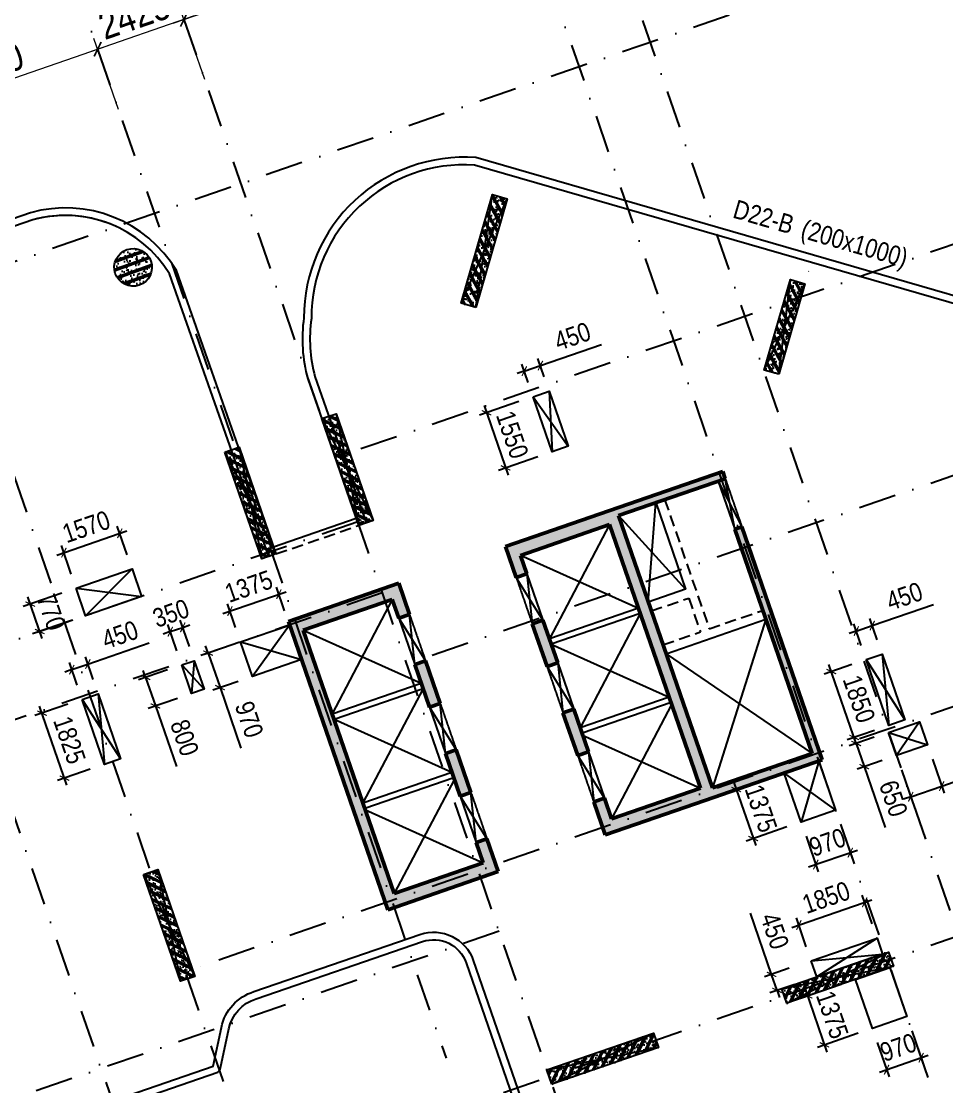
# Model space of a CAD drawing. Header units: millimetres. Extents: x -146681 to 1327256, y -72704 to 46237.
# Drawn here: x 469996 to 494563, y -8927 to 19365 of the extents above; entities that cross this region are included whole.
import ezdxf
from ezdxf.enums import TextEntityAlignment as Align

# ---------------------------------------------------------------- set-up
doc = ezdxf.new("R2010")
doc.units = ezdxf.units.MM
doc.header["$MEASUREMENT"] = 0
doc.linetypes.add('DASHDOT', pattern=[1, 0.5, -0.25, 0, -0.25])
doc.linetypes.add('DASHED', pattern=[4.5, 3, -1.5])
for name, color, linetype in [('ccu11-Khuat', 9, 'DASHED'), ('ccu11-Manh', 8, 'Continuous'), ('ccu11-Thay', 7, 'Continuous'), ('ccu12-Manh', 8, 'Continuous'), ('ccu12-Text', 31, 'Continuous'), ('KC2-DIM', 251, 'Continuous'), ('KT-Luoi truc South Tower', 8, 'DASHDOT'), ('Xref_ST_MBDV Cot vach 30.7.2022|Xref_ST_MBDV Cot vach 30.7.2022|Xref_ST_MBDV Cot vach 30.7.2022|Xref_ST_MBDV Cot vach 30.7.2022|ccu12-Hatch', 250, 'Continuous'), ('Xref_ST_MBDV Cot vach 30.7.2022|Xref_ST_MBDV Cot vach 30.7.2022|Xref_ST_MBDV Cot vach 30.7.2022|Xref_ST_MBDV Cot vach 30.7.2022|KC-Betong', 6, 'Continuous')]:
    doc.layers.add(name, color=color, linetype=linetype)
for name, color, linetype, lineweight in [('ccu12-Tencaukien', 9, 'Continuous', 15), ('KT-Kich thuoc', 159, 'Continuous', 18), ('xref.asix of  podium$0$xref.asix of  podium$0$ST_MBDV Cot vach 220805$0$KT-Net cot vach', 6, 'Continuous', 50)]:
    doc.layers.add(name, color=color, linetype=linetype, lineweight=lineweight)
doc.styles.add('Arial Narrow', font='ARIALN.TTF')
doc.dimstyles.new('ccu12-200', dxfattribs={"dimscale": 200, "dimtxt": 2.5, "dimasz": 1, "dimexe": 1, "dimexo": 2, "dimgap": 1, "dimtad": 1, "dimdec": 0, "dimdsep": 46, "dimtxsty": 'Arial Narrow', "dimblk": 'ARCHTICK', "dimcen": -1, "dimdle": 1, "dimclrd": 256, "dimclre": 256, "dimclrt": 3, "dimadec": 0, "dimazin": 2, "dimtfac": 0.1, "dimtdec": 0, "dimtmove": 0, "dimatfit": 1, "dimldrblk": 'ARCHTICK', "dimfxl": 1, "dimtvp": 0.833333, "dimtolj": 1, "dimtzin": 12, "dimarcsym": 0})
doc.dimstyles.new('CCU_1-300', dxfattribs={"dimscale": 300, "dimtxt": 2.5, "dimasz": 1, "dimexe": 1, "dimexo": 2, "dimgap": 0.5, "dimtad": 1, "dimdec": 0, "dimdsep": 46, "dimtxsty": 'Arial Narrow', "dimblk": 'ARCHTICK', "dimcen": -1, "dimdle": 1, "dimclrd": 256, "dimclre": 256, "dimclrt": 3, "dimadec": 0, "dimazin": 2, "dimtfac": 0.1, "dimtdec": 0, "dimtix": 1, "dimtmove": 2, "dimatfit": 1, "dimfxl": 1, "dimtvp": 0.833333, "dimtolj": 1, "dimtzin": 12, "dimarcsym": 0})
pattern_1 = [(50, (-550, 3050), (286.904, -25.101), [30, -330]), (355, (-550, 3050), (-55.5, 300.877), [24, -264]), (100.451, (-526.1, 3047.9), (231.404, 275.776), [25.496, -280.457]), (46.184, (-550, 3130), (426.896, -66.208), [45, -495]), (96.636, (-514.43, 3124.5), (373.865, 389.647), [38.244, -420.685]), (351.184, (-550, 3130), (373.865, 389.65), [36, -396]), (21, (-510, 3110), (238.763, -161.048), [30, -330]), (326, (-510, 3110), (97.326, 290.06), [24, -264]), (71.451, (-490.1, 3096.58), (336.09, 129.012), [25.496, -280.457]), (37.5, (-550, 3050), (4.864, 133.1575), [0, -260.8, 0, -268, 0, -265]), (7.5, (-550, 3050), (105.228, 157.7647), [0, -152.8, 0, -254.8, 0, -101]), (327.5, (-639.2, 3050), (213.529, -9.022), [0, -100, 0, -312, 0, -414]), (317.5, (-679.2, 3050), (233.274, 40.042), [0, -130, 0, -207.2, 0, -294]), (45, (-550, 3050), (-120.208, 120.208), []), (45, (-550, 3099), (-120.208, 120.208), [])]

# ---------------------------------------------------------------- blocks, each defined once
blk = doc.blocks.new('_ArchTick')
at = {"color": 0, "const_width": 0.15}
blk.add_lwpolyline([(-0.5, -0.5), (0.5, 0.5)], dxfattribs=at)
blk = doc.blocks.new('*D491')
at = {"layer": 'Defpoints', "color": 0, "transparency": 16777216}
for p in [(-74037, 58259), (-73290, 56094), (-78772, 54201)]:
    blk.add_point(p, dxfattribs=at)
at = {"layer": 'KT-Kich thuoc', "lineweight": -2, "transparency": 16777216}
for p, q in [((-79803, 56269), (-73754, 58357)), ((-73486, 56661), (-74135, 58543)), ((-78968, 54768), (-79618, 56650))]:
    blk.add_line(p, q, dxfattribs=at)
for p, xscale, yscale, zscale, rotation in [((-74037, 58259), 300, 300, 300, 19.04713796427213), ((-79520, 56366), 300.0000000000001, 300.0000000000001, 300.0000000000001, 199.0471379642721)]:
    blk.add_blockref('_ArchTick', p, dxfattribs=dict(at, xscale=xscale, yscale=yscale, zscale=zscale, rotation=rotation))
at = {"layer": 'KT-Kich thuoc', "color": 3, "transparency": 16777216, "insert": (-76953, 57817), "char_height": 750, "attachment_point": 5, "rotation": 19.0471, "style": 'Arial Narrow'}
blk.add_mtext('\\A1;5800', dxfattribs=at)
blk = doc.blocks.new('*D492')
at = {"layer": 'Defpoints', "color": 0, "transparency": 16777216}
for p in [(-71745, 59051), (-70998, 56885), (-73290, 56094)]:
    blk.add_point(p, dxfattribs=at)
at = {"layer": 'KT-Kich thuoc', "lineweight": -2, "transparency": 16777216}
for p, q in [((-74321, 58161), (-71462, 59149)), ((-71193, 57452), (-71843, 59334)), ((-73486, 56661), (-74135, 58543))]:
    blk.add_line(p, q, dxfattribs=at)
for p, xscale, yscale, zscale, rotation in [((-71745, 59051), 300, 300, 300, 19.04713796427213), ((-74037, 58259), 300.0000000000001, 300.0000000000001, 300.0000000000001, 199.0471379642721)]:
    blk.add_blockref('_ArchTick', p, dxfattribs=dict(at, xscale=xscale, yscale=yscale, zscale=zscale, rotation=rotation))
at = {"layer": 'KT-Kich thuoc', "color": 3, "transparency": 16777216, "insert": (-73065, 59159), "char_height": 750, "attachment_point": 5, "rotation": 19.0471, "style": 'Arial Narrow'}
blk.add_mtext('\\A1;2425', dxfattribs=at)
blk = doc.blocks.new('*D493')
at = {"layer": 'Defpoints', "color": 0, "transparency": 16777216}
for p in [(-62765, 62151), (-62018, 59985), (-70998, 56885)]:
    blk.add_point(p, dxfattribs=at)
at = {"layer": 'KT-Kich thuoc', "lineweight": -2, "transparency": 16777216}
for p, q in [((-72029, 58953), (-62482, 62249)), ((-62214, 60553), (-62863, 62435)), ((-71193, 57452), (-71843, 59334))]:
    blk.add_line(p, q, dxfattribs=at)
for p, xscale, yscale, zscale, rotation in [((-62765, 62151), 300, 300, 300, 19.04713796427213), ((-71745, 59051), 300.0000000000001, 300.0000000000001, 300.0000000000001, 199.0471379642721)]:
    blk.add_blockref('_ArchTick', p, dxfattribs=dict(at, xscale=xscale, yscale=yscale, zscale=zscale, rotation=rotation))
at = {"layer": 'KT-Kich thuoc', "color": 3, "transparency": 16777216, "insert": (-67429, 61105), "char_height": 750, "attachment_point": 5, "rotation": 19.0471, "style": 'Arial Narrow'}
blk.add_mtext('\\A1;9500', dxfattribs=at)
blk = doc.blocks.new('*D157')
at = {"layer": 'Defpoints', "color": 0, "transparency": 16777216}
for p in [(472611, 5768), (472937, 4821), (471453, 4309)]:
    blk.add_point(p, dxfattribs=at)
at = {"layer": 'KC2-DIM', "lineweight": -2, "transparency": 16777216}
for p, q in [((472807, 5199), (472545, 5957)), ((470937, 5190), (472800, 5833)), ((471323, 4687), (471061, 5444))]:
    blk.add_line(p, q, dxfattribs=at)
at = {"layer": 'KC2-DIM', "lineweight": -2, "transparency": 16777216, "xscale": 200, "yscale": 200, "zscale": 200}
for p, rotation in [((472611, 5768), 19.04713882331331), ((471126, 5255), 199.0471388233133)]:
    blk.add_blockref('_ArchTick', p, dxfattribs=dict(at, rotation=rotation))
at = {"layer": 'KC2-DIM', "color": 3, "transparency": 16777216, "insert": (471720, 5942), "char_height": 500, "attachment_point": 5, "rotation": 19.0471, "style": 'Arial Narrow'}
blk.add_mtext('\\A1;1570', dxfattribs=at)
blk = doc.blocks.new('*D158')
at = {"layer": 'Defpoints', "color": 0, "transparency": 16777216}
for p in [(471453, 4309), (470233, 3888), (471705, 3581)]:
    blk.add_point(p, dxfattribs=at)
at = {"layer": 'KC2-DIM', "lineweight": -2, "transparency": 16777216}
for p, q in [((471075, 4178), (470044, 3822)), ((470550, 2971), (470168, 4077)), ((471327, 3450), (470296, 3095))]:
    blk.add_line(p, q, dxfattribs=at)
at = {"layer": 'KC2-DIM', "lineweight": -2, "transparency": 16777216, "xscale": 200, "yscale": 200, "zscale": 200}
for p, rotation in [((470233, 3888), 109.0471379201577), ((470485, 3160), 289.0471379201578)]:
    blk.add_blockref('_ArchTick', p, dxfattribs=dict(at, rotation=rotation))
at = {"layer": 'KC2-DIM', "color": 3, "transparency": 16777216, "insert": (470789, 3672), "char_height": 500, "attachment_point": 5, "rotation": 289.0471, "style": 'Arial Narrow'}
blk.add_mtext('\\A1;770', dxfattribs=at)
blk = doc.blocks.new('*D159')
at = {"layer": 'Defpoints', "color": 0, "transparency": 16777216}
for p in [(471610, 1358), (470547, 991), (472205, -367)]:
    blk.add_point(p, dxfattribs=at)
at = {"layer": 'KC2-DIM', "lineweight": -2, "transparency": 16777216}
for p, q in [((471232, 1228), (470358, 926)), ((471208, -923), (470482, 1180)), ((471827, -497), (470954, -799))]:
    blk.add_line(p, q, dxfattribs=at)
at = {"layer": 'KC2-DIM', "lineweight": -2, "transparency": 16777216, "xscale": 200, "yscale": 200, "zscale": 200}
for p, rotation in [((470547, 991), 109.0471379537081), ((471143, -734), 289.0471379537081)]:
    blk.add_blockref('_ArchTick', p, dxfattribs=dict(at, rotation=rotation))
at = {"layer": 'KC2-DIM', "color": 3, "transparency": 16777216, "insert": (471275, 277), "char_height": 500, "attachment_point": 5, "rotation": 289.0471, "style": 'Arial Narrow'}
blk.add_mtext('\\A1;1825', dxfattribs=at)
blk = doc.blocks.new('*D160')
at = {"layer": 'Defpoints', "color": 0, "transparency": 16777216}
for p in [(471762, 2295), (472035, 1505), (471610, 1358)]:
    blk.add_point(p, dxfattribs=at)
at = {"layer": 'KC2-DIM', "lineweight": -2, "transparency": 16777216}
for p, q in [((471762, 2295), (473389, 2857)), ((471479, 1736), (471272, 2337)), ((471337, 2148), (471762, 2295)), ((471905, 1883), (471697, 2484)), ((471337, 2148), (471148, 2083))]:
    blk.add_line(p, q, dxfattribs=at)
at = {"layer": 'KC2-DIM', "lineweight": -2, "transparency": 16777216, "xscale": 200, "yscale": 200, "zscale": 200}
for p, rotation in [((471337, 2148), 19.04713795365346), ((471762, 2295), 199.0471379536534)]:
    blk.add_blockref('_ArchTick', p, dxfattribs=dict(at, rotation=rotation))
at = {"layer": 'KC2-DIM', "color": 3, "transparency": 16777216, "insert": (472616, 3072), "char_height": 500, "attachment_point": 5, "rotation": 19.0471, "style": 'Arial Narrow'}
blk.add_mtext('\\A1;450', dxfattribs=at)
blk = doc.blocks.new('*D161')
at = {"layer": 'Defpoints', "color": 0, "transparency": 16777216}
for p in [(474256, 2272), (474517, 1516), (473556, 1184)]:
    blk.add_point(p, dxfattribs=at)
at = {"layer": 'KC2-DIM', "lineweight": -2, "transparency": 16777216}
for p, q in [((473878, 2141), (473105, 1875)), ((473294, 1940), (473229, 2129)), ((473294, 1940), (473556, 1184)), ((474139, 1385), (473366, 1118)), ((473556, 1184), (474112, -428))]:
    blk.add_line(p, q, dxfattribs=at)
at = {"layer": 'KC2-DIM', "lineweight": -2, "transparency": 16777216, "xscale": 200, "yscale": 200, "zscale": 200}
for p, rotation in [((473294, 1940), 289.0471379535946), ((473556, 1184), 109.0471379535946)]:
    blk.add_blockref('_ArchTick', p, dxfattribs=dict(at, rotation=rotation))
at = {"layer": 'KC2-DIM', "color": 3, "transparency": 16777216, "insert": (474329, 338), "char_height": 500, "attachment_point": 5, "rotation": 289.0471, "style": 'Arial Narrow'}
blk.add_mtext('\\A1;800', dxfattribs=at)
blk = doc.blocks.new('*D162')
at = {"layer": 'Defpoints', "color": 0, "transparency": 16777216}
for p in [(474282, 3271), (474256, 2272), (474587, 2386)]:
    blk.add_point(p, dxfattribs=at)
at = {"layer": 'KC2-DIM', "lineweight": -2, "transparency": 16777216}
for p, q in [((474457, 2764), (474217, 3460)), ((473951, 3157), (473762, 3091)), ((474126, 2650), (473886, 3346)), ((473951, 3157), (474282, 3271)), ((474282, 3271), (474471, 3336))]:
    blk.add_line(p, q, dxfattribs=at)
at = {"layer": 'KC2-DIM', "lineweight": -2, "transparency": 16777216, "xscale": 200, "yscale": 200, "zscale": 200}
for p, rotation in [((474282, 3271), 199.0471379536453), ((473951, 3157), 19.04713795364531)]:
    blk.add_blockref('_ArchTick', p, dxfattribs=dict(at, rotation=rotation))
at = {"layer": 'KC2-DIM', "color": 3, "transparency": 16777216, "insert": (473968, 3644), "char_height": 500, "attachment_point": 5, "rotation": 19.0471, "style": 'Arial Narrow'}
blk.add_mtext('\\A1;350', dxfattribs=at)
blk = doc.blocks.new('*D163')
at = {"layer": 'Defpoints', "color": 0, "transparency": 16777216}
for p in [(476834, 4152), (477116, 3333), (475817, 2885)]:
    blk.add_point(p, dxfattribs=at)
at = {"layer": 'KC2-DIM', "lineweight": -2, "transparency": 16777216}
for p, q in [((476986, 3711), (476769, 4341)), ((475345, 3638), (477023, 4217)), ((475686, 3263), (475469, 3892))]:
    blk.add_line(p, q, dxfattribs=at)
at = {"layer": 'KC2-DIM', "lineweight": -2, "transparency": 16777216, "xscale": 200, "yscale": 200, "zscale": 200}
for p, rotation in [((476834, 4152), 19.04711306882188), ((475534, 3703), 199.0471130688219)]:
    blk.add_blockref('_ArchTick', p, dxfattribs=dict(at, rotation=rotation))
at = {"layer": 'KC2-DIM', "color": 3, "transparency": 16777216, "insert": (476035, 4358), "char_height": 500, "attachment_point": 5, "rotation": 19.0471, "style": 'Arial Narrow'}
blk.add_mtext('\\A1;1375', dxfattribs=at)
blk = doc.blocks.new('*D164')
at = {"layer": 'Defpoints', "color": 0, "transparency": 16777216}
for p in [(475817, 2885), (476133, 1968), (475271, 1670)]:
    blk.add_point(p, dxfattribs=at)
at = {"layer": 'KC2-DIM', "lineweight": -2, "transparency": 16777216}
for p, q in [((475439, 2754), (474766, 2522)), ((474955, 2587), (474890, 2776)), ((474955, 2587), (475271, 1670)), ((475755, 1837), (475082, 1605)), ((475271, 1670), (475828, 59))]:
    blk.add_line(p, q, dxfattribs=at)
at = {"layer": 'KC2-DIM', "lineweight": -2, "transparency": 16777216, "xscale": 200, "yscale": 200, "zscale": 200}
for p, rotation in [((474955, 2587), 289.0471379536544), ((475271, 1670), 109.0471379536544)]:
    blk.add_blockref('_ArchTick', p, dxfattribs=dict(at, rotation=rotation))
at = {"layer": 'KC2-DIM', "color": 3, "transparency": 16777216, "insert": (476045, 824), "char_height": 500, "attachment_point": 5, "rotation": 289.0471, "style": 'Arial Narrow'}
blk.add_mtext('\\A1;970', dxfattribs=at)
blk = doc.blocks.new('*D165')
at = {"layer": 'Defpoints', "color": 0, "transparency": 16777216}
for p in [(483776, 10221), (483584, 9396), (484010, 9543)]:
    blk.add_point(p, dxfattribs=at)
at = {"layer": 'KC2-DIM', "lineweight": -2, "transparency": 16777216}
for p, q in [((483776, 10221), (485402, 10783)), ((483454, 9774), (483285, 10264)), ((483350, 10075), (483776, 10221)), ((483879, 9921), (483710, 10410)), ((483350, 10075), (483161, 10009))]:
    blk.add_line(p, q, dxfattribs=at)
at = {"layer": 'KC2-DIM', "lineweight": -2, "transparency": 16777216, "xscale": 200, "yscale": 200, "zscale": 200}
for p, rotation in [((483350, 10075), 19.04713795400918), ((483776, 10221), 199.0471379540092)]:
    blk.add_blockref('_ArchTick', p, dxfattribs=dict(at, rotation=rotation))
at = {"layer": 'KC2-DIM', "color": 3, "transparency": 16777216, "insert": (484629, 10998), "char_height": 500, "attachment_point": 5, "rotation": 19.0471, "style": 'Arial Narrow'}
blk.add_mtext('\\A1;450', dxfattribs=at)
blk = doc.blocks.new('*D166')
at = {"layer": 'Defpoints', "color": 0, "transparency": 16777216}
for p in [(483584, 9396), (484090, 7931), (482853, 7504)]:
    blk.add_point(p, dxfattribs=at)
at = {"layer": 'KC2-DIM', "lineweight": -2, "transparency": 16777216}
for p, q in [((483206, 9266), (482158, 8904)), ((482282, 9158), (482918, 7315)), ((483712, 7801), (482664, 7439))]:
    blk.add_line(p, q, dxfattribs=at)
at = {"layer": 'KC2-DIM', "lineweight": -2, "transparency": 16777216, "xscale": 200, "yscale": 200, "zscale": 200}
for p, rotation in [((482347, 8969), 109.0471379540089), ((482853, 7504), 289.0471379540089)]:
    blk.add_blockref('_ArchTick', p, dxfattribs=dict(at, rotation=rotation))
at = {"layer": 'KC2-DIM', "color": 3, "transparency": 16777216, "insert": (483031, 8385), "char_height": 500, "attachment_point": 5, "rotation": 289.0471, "style": 'Arial Narrow'}
blk.add_mtext('\\A1;1550', dxfattribs=at)
blk = doc.blocks.new('*D167')
at = {"layer": 'Defpoints', "color": 0, "transparency": 16777216}
for p in [(492425, 2414), (491502, 2096), (493028, 665)]:
    blk.add_point(p, dxfattribs=at)
at = {"layer": 'KC2-DIM', "lineweight": -2, "transparency": 16777216}
for p, q in [((492047, 2284), (491313, 2030)), ((492171, 158), (491437, 2285)), ((492650, 535), (491917, 282))]:
    blk.add_line(p, q, dxfattribs=at)
at = {"layer": 'KC2-DIM', "lineweight": -2, "transparency": 16777216, "xscale": 200, "yscale": 200, "zscale": 200}
for p, rotation in [((491502, 2096), 109.0471379299585), ((492106, 347), 289.0471379299585)]:
    blk.add_blockref('_ArchTick', p, dxfattribs=dict(at, rotation=rotation))
at = {"layer": 'KC2-DIM', "color": 3, "transparency": 16777216, "insert": (492235, 1370), "char_height": 500, "attachment_point": 5, "rotation": 289.0471, "style": 'Arial Narrow'}
blk.add_mtext('\\A1;1850', dxfattribs=at)
blk = doc.blocks.new('*D168')
at = {"layer": 'Defpoints', "color": 0, "transparency": 16777216}
for p in [(493018, 482), (493230, -133), (492374, -428)]:
    blk.add_point(p, dxfattribs=at)
at = {"layer": 'KC2-DIM', "lineweight": -2, "transparency": 16777216}
for p, q in [((492640, 351), (491973, 121)), ((492162, 186), (492096, 375)), ((492162, 186), (492374, -428)), ((492852, -263), (492185, -493)), ((492374, -428), (492931, -2042))]:
    blk.add_line(p, q, dxfattribs=at)
at = {"layer": 'KC2-DIM', "lineweight": -2, "transparency": 16777216, "xscale": 200, "yscale": 200, "zscale": 200}
for p, rotation in [((492162, 186), 289.0471379537656), ((492374, -428), 109.0471379537655)]:
    blk.add_blockref('_ArchTick', p, dxfattribs=dict(at, rotation=rotation))
at = {"layer": 'KC2-DIM', "color": 3, "transparency": 16777216, "insert": (493148, -1275), "char_height": 500, "attachment_point": 5, "rotation": 289.0471, "style": 'Arial Narrow'}
blk.add_mtext('\\A1;650', dxfattribs=at)
blk = doc.blocks.new('*D169')
at = {"layer": 'Defpoints', "color": 0, "transparency": 16777216}
for p in [(492588, 3319), (492850, 2561), (492425, 2414)]:
    blk.add_point(p, dxfattribs=at)
at = {"layer": 'KC2-DIM', "lineweight": -2, "transparency": 16777216}
for p, q in [((492588, 3319), (494215, 3880)), ((492720, 2939), (492523, 3508)), ((492163, 3172), (491974, 3107)), ((492294, 2792), (492098, 3361)), ((492163, 3172), (492588, 3319))]:
    blk.add_line(p, q, dxfattribs=at)
at = {"layer": 'KC2-DIM', "lineweight": -2, "transparency": 16777216, "xscale": 200, "yscale": 200, "zscale": 200}
for p, rotation in [((492588, 3319), 199.0471379299622), ((492163, 3172), 19.04713792996225)]:
    blk.add_blockref('_ArchTick', p, dxfattribs=dict(at, rotation=rotation))
at = {"layer": 'KC2-DIM', "color": 3, "transparency": 16777216, "insert": (493442, 4095), "char_height": 500, "attachment_point": 5, "rotation": 19.0471, "style": 'Arial Narrow'}
blk.add_mtext('\\A1;450', dxfattribs=at)
blk = doc.blocks.new('*D170')
at = {"layer": 'Defpoints', "color": 0, "transparency": 16777216}
for p in [(494052, 151), (493230, -133), (494430, -944)]:
    blk.add_point(p, dxfattribs=at)
at = {"layer": 'KC2-DIM', "lineweight": -2, "transparency": 16777216}
for p, q in [((494183, -227), (494496, -1133)), ((493360, -511), (493673, -1417)), ((494430, -944), (496042, -388)), ((493608, -1228), (494430, -944)), ((493608, -1228), (493419, -1293))]:
    blk.add_line(p, q, dxfattribs=at)
at = {"layer": 'KC2-DIM', "lineweight": -2, "transparency": 16777216, "xscale": 200, "yscale": 200, "zscale": 200}
for p, rotation in [((494430, -944), 199.04713748354), ((493608, -1228), 19.04713748353999)]:
    blk.add_blockref('_ArchTick', p, dxfattribs=dict(at, rotation=rotation))
at = {"layer": 'KC2-DIM', "color": 3, "transparency": 16777216, "insert": (495277, -170), "char_height": 500, "attachment_point": 5, "rotation": 19.0471, "style": 'Arial Narrow'}
blk.add_mtext('\\A1;870', dxfattribs=at)
blk = doc.blocks.new('*D171')
at = {"layer": 'Defpoints', "color": 0, "transparency": 16777216}
for p in [(491614, -1582), (490698, -1899), (492004, -2711)]:
    blk.add_point(p, dxfattribs=at)
at = {"layer": 'KC2-DIM', "lineweight": -2, "transparency": 16777216}
for p, q in [((491745, -1960), (492070, -2900)), ((490828, -2277), (491153, -3217)), ((490898, -3093), (492193, -2646))]:
    blk.add_line(p, q, dxfattribs=at)
at = {"layer": 'KC2-DIM', "lineweight": -2, "transparency": 16777216, "xscale": 200, "yscale": 200, "zscale": 200}
for p, rotation in [((492004, -2711), 19.0471397056502), ((491087, -3028), 199.0471397056502)]:
    blk.add_blockref('_ArchTick', p, dxfattribs=dict(at, rotation=rotation))
at = {"layer": 'KC2-DIM', "color": 3, "transparency": 16777216, "insert": (491397, -2439), "char_height": 500, "attachment_point": 5, "rotation": 19.0471, "style": 'Arial Narrow'}
blk.add_mtext('\\A1;970', dxfattribs=at)
blk = doc.blocks.new('*D172')
at = {"layer": 'Defpoints', "color": 0, "transparency": 16777216}
for p in [(490249, -599), (490698, -1899), (489427, -2337)]:
    blk.add_point(p, dxfattribs=at)
at = {"layer": 'KC2-DIM', "lineweight": -2, "transparency": 16777216}
for p, q in [((489871, -729), (488789, -1103)), ((488913, -849), (489492, -2526)), ((490319, -2029), (489238, -2403))]:
    blk.add_line(p, q, dxfattribs=at)
at = {"layer": 'KC2-DIM', "lineweight": -2, "transparency": 16777216, "xscale": 200, "yscale": 200, "zscale": 200}
for p, rotation in [((488978, -1038), 109.0471397056493), ((489427, -2337), 289.0471397056494)]:
    blk.add_blockref('_ArchTick', p, dxfattribs=dict(at, rotation=rotation))
at = {"layer": 'KC2-DIM', "color": 3, "transparency": 16777216, "insert": (489633, -1539), "char_height": 500, "attachment_point": 5, "rotation": 289.0471, "style": 'Arial Narrow'}
blk.add_mtext('\\A1;1375', dxfattribs=at)
blk = doc.blocks.new('*D173')
at = {"layer": 'Defpoints', "color": 0, "transparency": 16777216}
for p in [(492386, -4032), (492715, -4984), (490966, -5588)]:
    blk.add_point(p, dxfattribs=at)
at = {"layer": 'KC2-DIM', "lineweight": -2, "transparency": 16777216}
for p, q in [((492584, -4606), (492321, -3843)), ((490449, -4701), (492575, -3967)), ((490836, -5210), (490572, -4447))]:
    blk.add_line(p, q, dxfattribs=at)
at = {"layer": 'KC2-DIM', "lineweight": -2, "transparency": 16777216, "xscale": 200, "yscale": 200, "zscale": 200}
for p, rotation in [((492386, -4032), 19.04713971614257), ((490638, -4636), 199.0471397161426)]:
    blk.add_blockref('_ArchTick', p, dxfattribs=dict(at, rotation=rotation))
at = {"layer": 'KC2-DIM', "color": 3, "transparency": 16777216, "insert": (491363, -3904), "char_height": 500, "attachment_point": 5, "rotation": 19.0471, "style": 'Arial Narrow'}
blk.add_mtext('\\A1;1850', dxfattribs=at)
blk = doc.blocks.new('*D174')
at = {"layer": 'Defpoints', "color": 0, "transparency": 16777216}
for p in [(490761, -5653), (489913, -5945), (490907, -6078)]:
    blk.add_point(p, dxfattribs=at)
at = {"layer": 'KC2-DIM', "lineweight": -2, "transparency": 16777216}
for p, q in [((489913, -5945), (489352, -4318)), ((490383, -5783), (489724, -6010)), ((490529, -6209), (489871, -6436)), ((490060, -6370), (489913, -5945)), ((490060, -6370), (490125, -6560))]:
    blk.add_line(p, q, dxfattribs=at)
at = {"layer": 'KC2-DIM', "lineweight": -2, "transparency": 16777216, "xscale": 200, "yscale": 200, "zscale": 200}
for p, rotation in [((489913, -5945), 289.0228909016397), ((490060, -6370), 109.0228909016397)]:
    blk.add_blockref('_ArchTick', p, dxfattribs=dict(at, rotation=rotation))
at = {"layer": 'KC2-DIM', "color": 3, "transparency": 16777216, "insert": (489998, -4794), "char_height": 500, "attachment_point": 5, "rotation": 289.0229, "style": 'Arial Narrow'}
blk.add_mtext('\\A1;450', dxfattribs=at)
blk = doc.blocks.new('*D175')
at = {"layer": 'Defpoints', "color": 0, "transparency": 16777216}
for p in [(492141, -6079), (492590, -7378), (491319, -7817)]:
    blk.add_point(p, dxfattribs=at)
at = {"layer": 'KC2-DIM', "lineweight": -2, "transparency": 16777216}
for p, q in [((491763, -6209), (490681, -6583)), ((490805, -6328), (491385, -8006)), ((492211, -7509), (491130, -7882))]:
    blk.add_line(p, q, dxfattribs=at)
at = {"layer": 'KC2-DIM', "lineweight": -2, "transparency": 16777216, "xscale": 200, "yscale": 200, "zscale": 200}
for p, rotation in [((490871, -6517), 109.0471386453418), ((491319, -7817), 289.0471386453418)]:
    blk.add_blockref('_ArchTick', p, dxfattribs=dict(at, rotation=rotation))
at = {"layer": 'KC2-DIM', "color": 3, "transparency": 16777216, "insert": (491525, -7019), "char_height": 500, "attachment_point": 5, "rotation": 289.0471, "style": 'Arial Narrow'}
blk.add_mtext('\\A1;1375', dxfattribs=at)
blk = doc.blocks.new('*D176')
at = {"layer": 'Defpoints', "color": 0, "transparency": 16777216}
for p in [(493506, -7062), (492590, -7378), (493885, -8157)]:
    blk.add_point(p, dxfattribs=at)
at = {"layer": 'KC2-DIM', "lineweight": -2, "transparency": 16777216}
for p, q in [((493637, -7440), (493950, -8346)), ((492720, -7757), (493033, -8663)), ((492779, -8539), (494074, -8092))]:
    blk.add_line(p, q, dxfattribs=at)
at = {"layer": 'KC2-DIM', "lineweight": -2, "transparency": 16777216, "xscale": 200, "yscale": 200, "zscale": 200}
for p, rotation in [((493885, -8157), 19.04713795377014), ((492968, -8474), 199.0471379537701)]:
    blk.add_blockref('_ArchTick', p, dxfattribs=dict(at, rotation=rotation))
at = {"layer": 'KC2-DIM', "color": 3, "transparency": 16777216, "insert": (493277, -7885), "char_height": 500, "attachment_point": 5, "rotation": 19.0471, "style": 'Arial Narrow'}
blk.add_mtext('\\A1;970', dxfattribs=at)
blk = doc.blocks.new('*U194')
at = {"layer": 'ccu12-Tencaukien', "color": 8, "ltscale": 10000}
blk.add_line((361, -155), (354, -155), dxfattribs=at)
at = {"layer": 'ccu12-Text', "color": 2, "style": 'Arial Narrow', "width": 0.8}
blk.add_attdef('SH', text='', height=300, dxfattribs=at).set_placement((276, 6), align=Align.BOTTOM_RIGHT)
at = {"layer": 'ccu12-Text', "color": 31, "style": 'Arial Narrow', "width": 0.8}
for tag, p in [('(', (508, -75)), ('KT', (633, -75)), (')', (963, -75))]:
    blk.add_attdef(tag, text='', height=250, dxfattribs=at).set_placement(p, align=Align.BOTTOM_LEFT)
blk = doc.blocks.new('*U321')
h = blk.add_hatch()
h.set_pattern_fill('VATLIEU04', color=250, scale=40, style=0, pattern_type=2)
h.set_pattern_definition(pattern_1)
h.paths.add_polyline_path([(-475, -475), (-75, -475), (-75, 2525), (-475, 2525)])
at = {"color": 6, "ltscale": 0.25}
blk.add_lwpolyline([(-475, -475), (-75, -475), (-75, 2525), (-475, 2525)], close=True, dxfattribs=at)
at = {"layer": 'Defpoints', "linetype": 'ByBlock', "ltscale": 30}
for p, q in [((-75, -475), (-475, 2525)), ((-475, -475), (-75, 2525))]:
    blk.add_line(p, q, dxfattribs=at)
blk = doc.blocks.new('*U44')
h = blk.add_hatch()
h.set_pattern_fill('VATLIEU04', color=250, scale=40, style=0, pattern_type=2)
h.set_pattern_definition([(50, (-550, 2550), (286.904, -25.1), [30, -330]), (355, (-550, 2550), (-55.5, 300.877), [24, -264]), (100.451, (-526.1, 2547.9), (231.404, 275.776), [25.496, -280.457]), (46.184, (-550, 2630), (426.896, -66.208), [45, -495]), (96.636, (-514.43, 2624.5), (373.865, 389.647), [38.244, -420.685]), (351.184, (-550, 2630), (373.865, 389.65), [36, -396]), (21, (-510, 2610), (238.763, -161.048), [30, -330]), (326, (-510, 2610), (97.326, 290.06), [24, -264]), (71.451, (-490.1, 2596.58), (336.09, 129.012), [25.496, -280.457]), (37.5, (-550, 2550), (4.864, 133.1575), [0, -260.8, 0, -268, 0, -265]), (7.5, (-550, 2550), (105.228, 157.765), [0, -152.8, 0, -254.8, 0, -101]), (327.5, (-639.2, 2550), (213.529, -9.022), [0, -100, 0, -312, 0, -414]), (317.5, (-679.2, 2550), (233.274, 40.042), [0, -130, 0, -207.2, 0, -294]), (45, (-550, 2550), (-120.208, 120.208), []), (45, (-550, 2599), (-120.208, 120.208), [])])
h.paths.add_polyline_path([(-475, -475), (-75, -475), (-75, 2025), (-475, 2025)])
at = {"color": 6, "ltscale": 0.25}
blk.add_lwpolyline([(-475, -475), (-75, -475), (-75, 2025), (-475, 2025)], close=True, dxfattribs=at)
at = {"layer": 'Defpoints', "linetype": 'ByBlock', "ltscale": 30}
for p, q in [((-75, -475), (-475, 2025)), ((-475, -475), (-75, 2025))]:
    blk.add_line(p, q, dxfattribs=at)
blk = doc.blocks.new('*U322')
h = blk.add_hatch()
h.set_pattern_fill('VATLIEU04', color=250, scale=40, style=0, pattern_type=2)
h.set_pattern_definition(pattern_1)
h.paths.add_polyline_path([(-475, -475), (-75, -475), (-75, 2525), (-475, 2525)])
at = {"color": 6, "ltscale": 0.25}
blk.add_lwpolyline([(-475, -475), (-75, -475), (-75, 2525), (-475, 2525)], close=True, dxfattribs=at)
at = {"layer": 'Defpoints', "linetype": 'ByBlock', "ltscale": 30}
for p, q in [((-75, -475), (-475, 2525)), ((-475, -475), (-75, 2525))]:
    blk.add_line(p, q, dxfattribs=at)
blk = doc.blocks.new('*U47')
h = blk.add_hatch()
h.set_pattern_fill('VATLIEU04', color=250, scale=40, style=0, pattern_type=2)
h.set_pattern_definition(pattern_1)
h.paths.add_polyline_path([(-475, -475), (-75, -475), (-75, 2525), (-475, 2525)])
at = {"color": 6, "ltscale": 0.25}
blk.add_lwpolyline([(-475, -475), (-75, -475), (-75, 2525), (-475, 2525)], close=True, dxfattribs=at)
at = {"layer": 'Defpoints', "linetype": 'ByBlock', "ltscale": 30}
for p, q in [((-75, -475), (-475, 2525)), ((-475, -475), (-75, 2525))]:
    blk.add_line(p, q, dxfattribs=at)
blk = doc.blocks.new('MBCV-T22')
at = {"layer": 'KC2-DIM'}
h = blk.add_hatch(dxfattribs=at)
h.set_pattern_fill('BT-01', color=256, scale=50, pattern_type=2)
h.set_pattern_definition([(50, (-1479148.05, -74195.07), (358.63009, -31.37607), [37.5, -412.5]), (355, (-1479148.05, -74195.07), (-69.37567, 376.09607), [30, -330]), (100.4514, (-1479118.16, -74197.68), (289.25469, 344.71977), [31.870095, -350.57106]), (46.1842, (-1479148.05, -74095.07), (533.62052, -82.75951), [56.25, -618.75]), (96.6356, (-1479103.6, -74101.96), (467.33135, 487.05894), [47.80514, -525.8565]), (351.1842, (-1479148.05, -74095.07), (467.33097, 487.0593), [45, -495]), (21, (-1479098.05, -74120.07), (298.453526, -201.309445), [37.5, -412.5]), (326, (-1479098.05, -74120.07), (121.65767, 362.57502), [30, -330]), (71.4514, (-1479073.18, -74136.84), (420.111314, 161.26525), [31.870095, -350.57106]), (37.5, (-1479148.05, -74195.07), (6.079928, 166.446927), [0, -326, 0, -335, 0, -331.25]), (7.5, (-1479148.05, -74195.07), (131.534769, 197.205856), [0, -191, 0, -318.5, 0, -126.25]), (327.5, (-1479259.55, -74195.07), (266.911218, -11.277436), [0, -125, 0, -390, 0, -517.5]), (317.5, (-1479309.55, -74195.07), (291.593085, 50.05249), [0, -162.5, 0, -259, 0, -367.5]), (45, (-1479148.05, -74195.07), (-150.26019, 150.26019), []), (45, (-1479148.05, -74133.82), (-150.26019, 150.26019), [])])
h.paths.add_polyline_path([(-54140, 20153), (-51304, 21132), (-51369, 21321), (-57136, 19330), (-56851, 18506), (-56567, 18604), (-56738, 19097), (-54375, 19913), (-52120, 13382), (-51960, 12918), (-54323, 12102), (-54511, 12649), (-54795, 12551), (-54492, 11674), (-51845, 12588), (-48726, 13664), (-50864, 19856), (-51053, 19791), (-48997, 13836), (-51643, 12922)])
h.paths.add_polyline_path([(-59972, 18354), (-62902, 17342), (-60259, 9686), (-57329, 10697), (-57631, 11572), (-57914, 11474), (-57727, 10930), (-60090, 10114), (-62505, 17109), (-60142, 17925), (-59970, 17429), (-59687, 17527)])
h.paths.add_polyline_path([(-59262, 16298), (-59546, 16200), (-59154, 15066), (-58871, 15164)], flags=17)
h.paths.add_polyline_path([(-58446, 13935), (-58730, 13837), (-58338, 12703), (-58055, 12800)], flags=17)
h.paths.add_polyline_path([(-55327, 15012), (-55611, 14914), (-55219, 13779), (-54936, 13877)], flags=17)
h.paths.add_polyline_path([(-56143, 17375), (-56427, 17277), (-56035, 16143), (-55751, 16240)], flags=17)
at = {"layer": 'Xref_ST_MBDV Cot vach 30.7.2022|Xref_ST_MBDV Cot vach 30.7.2022|Xref_ST_MBDV Cot vach 30.7.2022|Xref_ST_MBDV Cot vach 30.7.2022|ccu12-Hatch', "ltscale": 0.5}
h = blk.add_hatch(dxfattribs=at)
h.set_pattern_fill('VATLIEU04', color=256, scale=50, angle=335, pattern_type=2)
h.set_pattern_definition([(25, (78990.96, -12660.9), (311.76915, -180), [37.5, -412.5]), (330, (78990.96, -12660.9), (96.0694, 370.1782), [30, -330]), (75.4514, (79016.94, -12675.9), (407.83865, 190.1779), [31.8701, -350.57106]), (21.1842, (79033.22, -12570.3), (448.6488, -300.5234), [56.25, -618.75]), (71.6356, (79070.6, -12595.3), (629.386, 243.9225), [47.8051, -525.8565]), (326.1842, (79033.2, -12570.3), (629.3859, 243.923), [45, -495]), (356, (79067.97, -12614.07), (185.4137, -308.5802), [37.5, -412.5]), (301, (79067.97, -12614.07), (263.4901, 277.1898), [30, -330]), (46.4514, (79083.42, -12639.8), (448.9038, -31.3908), [31.8701, -350.57106]), (12.5, (78990.96, -12660.91), (75.8538, 148.28266), [0, -326, 0, -335, 0, -331.25]), (342.5, (78990.96, -12660.91), (202.55378, 123.1402), [0, -191, 0, -318.5, 0, -126.25]), (302.5, (78889.91, -12613.79), (237.13767, -123.02238), [0, -125, 0, -390, 0, -517.5]), (292.5, (78844.6, -12592.66), (285.42618, -77.8696), [0, -162.5, 0, -259, 0, -367.5]), (20, (78990.96, -12660.91), (-72.67928, 199.68468), []), (20, (79016.85, -12605.4), (-72.67928, 199.68468), [])])
edge = h.paths.add_edge_path()
edge.add_ellipse((-67023, 26744), major_axis=(-163, 473), ratio=1, start_angle=0, end_angle=360)
at = {"layer": 'ccu11-Khuat', "color": 6, "ltscale": 0.2}
for points in [[(-51304, 21132), (-50864, 19856)], [(-56851, 18506), (-56427, 17277)], [(-59687, 17527), (-59262, 16298)], [(-56035, 16143), (-55611, 14914)], [(-58871, 15164), (-58446, 13935)], [(-55219, 13779), (-54795, 12551)], [(-58055, 12800), (-57631, 11572)]]:
    blk.add_lwpolyline(points, dxfattribs=at)
at = {"layer": 'ccu11-Thay', "color": 6, "ltscale": 0.5}
for points in [[(-51493, 21067), (-51053, 19791)], [(-56567, 18604), (-56143, 17375)], [(-59970, 17429), (-59546, 16200)], [(-55751, 16240), (-55327, 15012)], [(-59154, 15066), (-58730, 13837)], [(-54936, 13877), (-54511, 12649)], [(-58338, 12703), (-57914, 11474)]]:
    blk.add_lwpolyline(points, dxfattribs=at)
at = {"layer": 'ccu12-Manh', "ltscale": 0.5}
for p, q in [((-51493, 21067), (-50864, 19856)), ((-51053, 19791), (-51304, 21132))]:
    blk.add_line(p, q, dxfattribs=at)
at = {"layer": 'KC2-DIM', "ltscale": 0.5}
for points in [[(-56143, 17375), (-56851, 18506)], [(-56567, 18604), (-56427, 17277)], [(-59970, 17429), (-59262, 16298)], [(-59546, 16200), (-59687, 17527)], [(-55327, 15012), (-56035, 16143)], [(-55751, 16240), (-55611, 14914)], [(-59154, 15066), (-58446, 13935)], [(-58730, 13837), (-58871, 15164)], [(-54936, 13877), (-54795, 12551)], [(-54511, 12649), (-55219, 13779)], [(-57914, 11474), (-58055, 12800)], [(-58338, 12703), (-57631, 11572)]]:
    blk.add_lwpolyline(points, dxfattribs=at)
at = {"layer": 'xref.asix of  podium$0$xref.asix of  podium$0$ST_MBDV Cot vach 220805$0$KT-Net cot vach', "extrusion": (-3.35283e-09, 1.99852e-08, 1)}
for p, q in [((-51369, 21321), (-57136, 19330)), ((-51304, 21132), (-54140, 20153)), ((-54140, 20153), (-51643, 12922)), ((-54375, 19913), (-56738, 19097)), ((-52120, 13382), (-54375, 19913)), ((-48726, 13664), (-50864, 19856)), ((-48997, 13836), (-51053, 19791)), ((-59972, 18354), (-62902, 17342)), ((-59687, 17527), (-59972, 18354)), ((-60142, 17925), (-62505, 17109)), ((-59970, 17429), (-60142, 17925)), ((-62902, 17342), (-60259, 9686)), ((-62505, 17109), (-60090, 10114)), ((-51845, 12588), (-48726, 13664)), ((-51643, 12922), (-48997, 13836)), ((-51960, 12918), (-52120, 13382)), ((-54323, 12102), (-51960, 12918)), ((-54795, 12551), (-54492, 11674)), ((-54511, 12649), (-54323, 12102)), ((-54492, 11674), (-51845, 12588)), ((-57727, 10930), (-57914, 11474)), ((-57329, 10697), (-57631, 11572)), ((-60090, 10114), (-57727, 10930)), ((-60259, 9686), (-57329, 10697))]:
    blk.add_line(p, q, dxfattribs=at)
at = {"layer": 'xref.asix of  podium$0$xref.asix of  podium$0$ST_MBDV Cot vach 220805$0$KT-Net cot vach', "color": 6, "extrusion": (-3.35283e-09, 1.99852e-08, 1)}
for p, q in [((-51304, 21132), (-51369, 21321)), ((-57136, 19330), (-56851, 18506)), ((-56738, 19097), (-56567, 18604)), ((-56427, 17277), (-56035, 16143)), ((-56143, 17375), (-55751, 16240)), ((-59154, 15066), (-59546, 16200)), ((-58871, 15164), (-59262, 16298)), ((-55327, 15012), (-54936, 13877)), ((-55611, 14914), (-55219, 13779)), ((-58055, 12800), (-58446, 13935)), ((-58338, 12703), (-58730, 13837))]:
    blk.add_line(p, q, dxfattribs=at)
at = {"layer": 'xref.asix of  podium$0$xref.asix of  podium$0$ST_MBDV Cot vach 220805$0$KT-Net cot vach', "color": 6}
for p, q in [((-51053, 19791), (-50864, 19856)), ((-56567, 18604), (-56851, 18506)), ((-59687, 17527), (-59970, 17429)), ((-56143, 17375), (-56427, 17277)), ((-59262, 16298), (-59546, 16200)), ((-55751, 16240), (-56035, 16143)), ((-58871, 15164), (-59154, 15066)), ((-55327, 15012), (-55611, 14914)), ((-58446, 13935), (-58730, 13837)), ((-54936, 13877), (-55219, 13779)), ((-58055, 12800), (-58338, 12703)), ((-57631, 11572), (-57914, 11474))]:
    blk.add_line(p, q, dxfattribs=at)
at = {"layer": 'xref.asix of  podium$0$xref.asix of  podium$0$ST_MBDV Cot vach 220805$0$KT-Net cot vach'}
blk.add_line((-54511, 12649), (-54795, 12551), dxfattribs=at)
at = {"layer": 'Xref_ST_MBDV Cot vach 30.7.2022|Xref_ST_MBDV Cot vach 30.7.2022|Xref_ST_MBDV Cot vach 30.7.2022|Xref_ST_MBDV Cot vach 30.7.2022|KC-Betong', "ltscale": 0.5}
blk.add_ellipse((-67023, 26744, 0), major_axis=(-163, 473), ratio=1, dxfattribs=at)
at = {"layer": 'Xref_ST_MBDV Cot vach 30.7.2022|Xref_ST_MBDV Cot vach 30.7.2022|Xref_ST_MBDV Cot vach 30.7.2022|Xref_ST_MBDV Cot vach 30.7.2022|KC-Betong', "linetype": 'ByBlock'}
for name, p, xscale, rotation in [('*U47', (-58253, 26271, 0), -1, 343.8836854960887), ('*U44', (-50206, 24496, 0), -1, 343.8836854960887), ('*U322', (-61407, 22434, 0), -1.000000000000001, 199.0471379540016), ('*U322', (-63983, 21545, 0), -1.000000000000001, 199.0471379540016), ('*U322', (-66140, 10327, 0), -1.000000000000001, 199.0471379540016), ('*U321', (-49376, 7810, 0), -0.9999999999999996, 289.0471379532163), ('*U321', (-55615, 5656, 0), -0.9999999999999996, 289.0471379532163)]:
    blk.add_blockref(name, p, dxfattribs=dict(at, xscale=xscale, rotation=rotation))
blk = doc.blocks.new('mbkc-t22')
blk.add_line((-26296, 27572), (-24098, 28331))
at = {"elevation": 0}
for points in [[(6200, 10700), (3064, 10700), (3074, 12373, 0.085159), (2784, 14138), (1049, 19152), (-3079, 31083, 0.260467), (-5870, 33557), (-20929, 37908, 0.435644), (-25490, 33654, 0.102481), (-25386, 32033), (-24080, 28306), (-24089, 28303)], [(6200, 10500), (2863, 10500), (2874, 12375, 0.085159), (2595, 14072), (860, 19087), (-3268, 31017, 0.260924), (-5919, 33363), (-20964, 37710, 0.435158), (-25290, 33640, 0.102973), (-25195, 32093), (-23835, 28211), (-24033, 28142)], [(-26286, 27544), (-26287, 27544), (-28875, 34908, 0.338337), (-32749, 36444), (-62185, 26289, 0.459457), (-64225, 21139), (-55456, 6813, 0.279689), (-50490, 5781), (-27772, 13619, 0.204279), (-27706, 13740), (-27482, 14770, -0.275412), (-26755, 15571), (-22342, 17089, -0.414195), (-21181, 16524), (-12852, -7567, 0.319754), (-8032, -11000), (37106, -11000, 0.36531), (42072, -6689, 0.102434), (42063, -5068), (39621, 6403, 0.132611), (38155, 9202, 0.066499), (37024, 10116, 0.137615), (34943, 10700), (9300, 10700)], [(-30467, 36077, 0.177931), (-32689, 36253), (-62119, 26100, 0.186797), (-64022, 24492)], [(-26231, 27383), (-26420, 27318), (-29057, 34822, 0.336124), (-32689, 36253), (-62119, 26100, 0.186797), (-64022, 24492, 0.186797)], [(-53502, 5908, 0.161195), (-50556, 5970), (-27901, 13786), (-27678, 14811, -0.274307), (-26816, 15761), (-22407, 17278, -0.414153), (-20992, 16589), (-12663, -7501, 0.319754), (-8032, -10800), (37104, -10800, 0.151467), (39864, -9900)], [(-53502, 5908, 0.161195), (-50556, 5970), (-27901, 13786), (-27678, 14811, -0.274307), (-26816, 15761), (-22407, 17278, -0.414153), (-20992, 16589), (-12663, -7501, 0.319754), (-8032, -10800), (37104, -10800, 0.151467), (39864, -9900, 0.151467)]]:
    blk.add_lwpolyline(points, format="xyb", dxfattribs=at)
at = {"ltscale": 0.5}
for points in [[(-16148, 28746), (-15355, 26449), (-16347, 26106)], [(-16608, 25942), (-18971, 25126)], [(-16559, 25800), (-18922, 24984)], [(-15874, 24735), (-13227, 25649)], [(-24738, 23138), (-22375, 23954)], [(-24689, 22996), (-22326, 23812)], [(-15792, 23579), (-18155, 22763)], [(-15743, 23437), (-18106, 22621)], [(-23922, 20775), (-21559, 21591)], [(-23873, 20633), (-21510, 21449)]]:
    blk.add_lwpolyline(points, dxfattribs=at)
at = {"layer": 'ccu11-Khuat', "ltscale": 100}
for p, q in [((-15912, 28827), (-14727, 25396)), ((-26230, 27383), (-24033, 28142))]:
    blk.add_line(p, q, dxfattribs=at)
for points in [[(-16266, 25870), (-15273, 26212), (-14963, 25314)], [(-14727, 25396), (-13309, 25885)], [(-15956, 24972), (-14963, 25314)]]:
    blk.add_lwpolyline(points, dxfattribs=at)
at = {"layer": 'ccu11-Manh'}
for p, q in [((-18977, 31707), (-18897, 30095)), ((-19403, 31560), (-18472, 30242)), ((-30050, 26985), (-31283, 25745)), ((-31534, 26473), (-29799, 26257)), ((-25871, 25497), (-26854, 24132)), ((-27170, 25049), (-25554, 24581)), ((-10137, 24725), (-9959, 22829)), ((-28731, 24436), (-28139, 23794)), ((-28400, 24550), (-28470, 23680)), ((-10562, 24578), (-9533, 22976)), ((-31377, 23522), (-30357, 21944)), ((-30952, 23669), (-30782, 21797)), ((-9147, 22930), (-9757, 22031)), ((-9969, 22646), (-8935, 22315)), ((-11821, 21882), (-12290, 20265)), ((-12738, 21565), (-11373, 20582)), ((-10272, 17180), (-11874, 16154)), ((-12021, 16576), (-10126, 16757))]:
    blk.add_line(p, q, dxfattribs=at)
for points in [[(-16347, 26106), (-16148, 28746)], [(-17140, 28403), (-15355, 26449)], [(-23142, 26175), (-24738, 23138)], [(-16559, 25800), (-18155, 22763)], [(-25505, 25359), (-22375, 23954)], [(-18922, 24984), (-15792, 23579)], [(-22326, 23812), (-23922, 20775)], [(-24689, 22996), (-21559, 21591)], [(-21494, 21402), (-23090, 18364)], [(-23857, 20586), (-20727, 19180)]]:
    blk.add_lwpolyline(points, dxfattribs=at)
at = {"layer": 'ccu11-Manh', "elevation": 0}
for points in [[(-17376, 28166), (-18972, 25129)], [(-19739, 27350), (-16609, 25944)], [(-15727, 23390), (-17323, 20352)], [(-18090, 22574), (-14960, 21168)]]:
    blk.add_lwpolyline(points, dxfattribs=at)
at = {"layer": 'ccu11-Thay', "elevation": 0}
for points in [[(-19403, 31560), (-18977, 31707), (-18472, 30242), (-18897, 30095), (-19403, 31560)], [(-31534, 26473), (-30050, 26985), (-29799, 26257), (-31283, 25745), (-31534, 26473)], [(-27170, 25049), (-25871, 25497), (-25554, 24581), (-26854, 24132), (-27169, 25049)], [(-10562, 24578), (-10137, 24725), (-9533, 22976), (-9959, 22829), (-10562, 24578)], [(-28731, 24436), (-28400, 24550), (-28139, 23794), (-28470, 23680), (-28731, 24436)], [(-31377, 23522), (-30952, 23669), (-30357, 21944), (-30782, 21797), (-31377, 23522)], [(-9969, 22646), (-9147, 22930), (-8935, 22315), (-9757, 22031), (-9969, 22646)], [(-12738, 21565), (-11821, 21882), (-11373, 20582), (-12290, 20265), (-12738, 21565)], [(-12021, 16576), (-10272, 17180), (-10126, 16757), (-11874, 16154), (-12020, 16576)], [(-10846, 16085), (-9930, 16402), (-9481, 15102), (-10398, 14785), (-10846, 16085)]]:
    blk.add_lwpolyline(points, dxfattribs=at)
at = {"layer": 'ccu12-Manh', "ltscale": 0.5}
for points in [[(-13227, 25649), (-14644, 21172)], [(-15874, 24736), (-11997, 22086)]]:
    blk.add_lwpolyline(points, dxfattribs=at)
blk.add_blockref('MBCV-T22', (37000, 8250))
blk = doc.blocks.new('Asix South Tower')
at = {"layer": 'KT-Luoi truc South Tower', "ltscale": 2000}
for p, q in [((-61527.4, 64693.7), (-45306.5, 17710.6)), ((-63417.9, 64041.1), (-47197, 17057.9)), ((-45928.1, 63080), (-113358.3, 39799.9)), ((-72397.8, 60940.8), (-54232.5, 8325.6)), ((-74690, 60149.4), (-64788, 31468.5)), ((-80172.4, 58256.6), (-62007.1, 5641.4)), ((-82960.9, 57293.9), (-64795.6, 4678.7)), ((-43415.2, 55801.6), (-67725.7, 47408.4)), ((-41522.4, 50319.2), (-65827.2, 41928)), ((-67132.6, 45709), (-110541.5, 30722.1)), ((-39629.6, 44836.7), (-71714.8, 33759.3)), ((-66479.9, 43818.5), (-109888.9, 28831.6)), ((-37736.8, 39354.3), (-105450.5, 15976.2)), ((-63379.6, 34838.6), (-106788.6, 19851.7))]:
    blk.add_line(p, q, dxfattribs=at)
at = {"layer": 'KT-Kich thuoc'}
for base, p1, p2, picture, middle in [((-62765.3, 62150.9), (-70997.6, 56885.2), (-62017.7, 59985.5), '*D493', (-67429.2, 61104.5)), ((-71745.2, 59050.6), (-73289.8, 56093.8), (-70997.6, 56885.2), '*D492', (-73065.2, 59158.7)), ((-74037.4, 58259.3), (-78772.3, 54201), (-73289.8, 56093.8), '*D491', (-76952.6, 57816.6))]:
    dim = blk.add_linear_dim(base=base, p1=p1, p2=p2, angle=19.04714, dimstyle='CCU_1-300', dxfattribs=at)
    dim.commit()
    dim.dimension.update_dxf_attribs({"geometry": picture, "text_midpoint": middle})

msp = doc.modelspace()

# ---------------------------------------------------------------- block references
msp.add_blockref('mbkc-t22', (502987.2, -22163.9))
at = {"layer": 'ccu12-Tencaukien', "extrusion": (1.49553e-07, -1.06322e-06, 1)}
ref = msp.add_blockref('*U194', (490547.1, 13340.8, 0.1), dxfattribs=dict(at, xscale=1.815893337873055, yscale=1.815893337873055, zscale=1.815893337873055, rotation=323.4206192105505))
ref.add_attrib('KT', '(200x1000)', dxfattribs={"color": 31, "extrusion": (1.49553e-07, -1.06322e-06, 1), "height": 500, "rotation": 343.88369, "style": 'Arial Narrow'}).set_placement((490615.4, 13483.9, 0.1), align=Align.BOTTOM_LEFT)
ref.add_attrib('SH', 'D22-B', dxfattribs={"color": 2, "extrusion": (1.49553e-07, -1.06322e-06, 1), "height": 500, "rotation": 343.88369, "style": 'Arial Narrow'}).set_placement((490373, 13563.2, 0.1), align=Align.BOTTOM_RIGHT)
at = {"layer": 'KT-Kich thuoc'}
msp.add_blockref('Asix South Tower', (546059.8, -39634.4), dxfattribs=at)

# ---------------------------------------------------------------- dimensions: what is measured, and where the dimension line sits
at = {"layer": 'KC2-DIM'}
for p1, p2, distance, picture, middle in [((483584.4, 9396.3), (484009.8, 9543.2), 717.5, '*D165', (484629.4, 10997.8)), ((492424.7, 2414.1), (492850.1, 2560.9), 801.7, '*D169', (493442.3, 4095.2)), ((471609.7, 1358.2), (472035.1, 1505), 835.8, '*D160', (472616.1, 3071.5)), ((475816.9, 2884.7), (476133.4, 1967.8), -912, '*D164', (476045.1, 824.2)), ((474256.4, 2271.9), (474517.5, 1515.7), -1017.7, '*D161', (474329.3, 337.6)), ((493028.5, 665.4), (492424.7, 2414.1), 975.7, '*D167', (492234.7, 1369.9)), ((472205.3, -366.9), (471609.7, 1358.2), 1124.1, '*D159', (471275.3, 277.4)), ((493017.8, 481.8), (493229.9, -132.6), -905.7, '*D168', (493148, -1275.3)), ((493229.9, -132.6), (494052.3, 151.3), -1158.8, '*D170', (495276.5, -170.3)), ((490966.3, -5587.9), (492715, -4984.1), 1006.8, '*D173', (491363.5, -3903.9)), ((490907.4, -6078.2), (490760.7, -5652.8), 896.5, '*D174', (489997.9, -4794.1))]:
    dim = msp.add_aligned_dim(p1=p1, p2=p2, distance=distance, dimstyle='ccu12-200', override={"dimzin": 0}, dxfattribs=at)
    dim.commit()
    dim.dimension.update_dxf_attribs({"geometry": picture, "text_midpoint": middle})
for base, p1, p2, angle, picture, middle in [((482853.2, 7504.1), (483584.4, 9396.3), (484090.2, 7931.2), 289.04714, '*D166', (482600.2, 8236.7)), ((472610.5, 5767.5), (471453.3, 4308.7), (472937.3, 4821), 19.04714, '*D157', (471868.5, 5511.3)), ((476833.8, 4151.8), (475816.9, 2884.7), (477116.3, 3333.4), 19.04711, '*D163', (476184, 3927.5)), ((470233.4, 3887.5), (471704.6, 3581), (471453.4, 4308.7), 109.04714, '*D158', (470359, 3523.7)), ((474281.8, 3270.7), (474256.4, 2271.9), (474587.2, 2386.2), 19.04714, '*D162', (474116.4, 3213.6)), ((489426.8, -2337.3), (490248.9, -598.8), (490697.6, -1898.6), 289.04714, '*D172', (489202.4, -1687.4)), ((492004.2, -2711), (490697.6, -1898.6), (491614.5, -1582), 19.04714, '*D171', (491545.8, -2869.2)), ((491319.2, -7817), (492140.8, -6078.8), (492589.5, -7378.5), 289.04714, '*D175', (491094.9, -7167.2)), ((493884.5, -8157.1), (492589.5, -7378.5), (493506.4, -7061.9), 19.04714, '*D176', (493426.1, -8315.4))]:
    dim = msp.add_linear_dim(base=base, p1=p1, p2=p2, angle=angle, dimstyle='ccu12-200', override={"dimzin": 0}, dxfattribs=at)
    dim.commit()
    dim.dimension.update_dxf_attribs({"geometry": picture, "text_midpoint": middle, "dimtype": 161})

doc.saveas('drawing.dxf')
